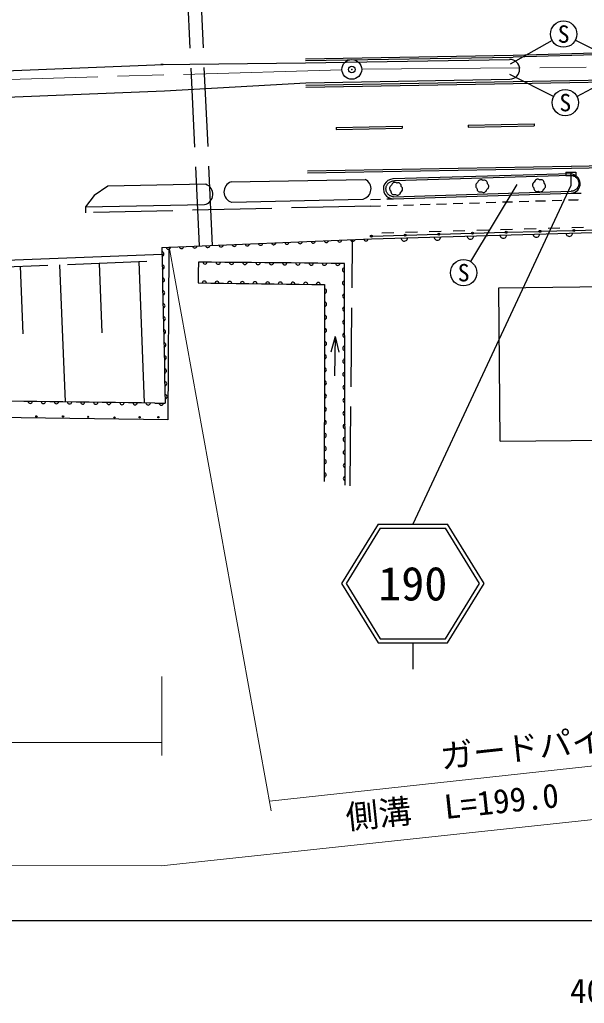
# Model space of a CAD drawing. Units: millimetres, scale not verified. Extents: x 40000 to 680000, y 20000 to 380000.
# Drawn here: x 423018 to 465806, y 198715 to 273312 of the extents above; entities that cross this region are included whole.
import ezdxf
from ezdxf.enums import TextEntityAlignment as Align

# ---------------------------------------------------------------- set-up
doc = ezdxf.new("R2010")
doc.units = ezdxf.units.MM
doc.header["$LTSCALE"] = 1000
doc.header["$PDMODE"] = 32
doc.header["$PDSIZE"] = 500
doc.linetypes.add('CHAIN', pattern=[18.5, 12, -1.5, 3.5, -1.5])
doc.linetypes.add('DASHED', pattern=[7.5, 6, -1.5])
for name, color, linetype, lineweight in [('M-BGD', 7, 'Continuous', 25), ('M-BGD-EXST', 7, 'Continuous', 25), ('M-BMK', 2, 'CHAIN', 13), ('M-BMK-SRVR', 3, 'Continuous', 25), ('M-STR-HTXT', 7, 'Continuous', 13), ('M-STR-STRC', 7, 'Continuous', 25), ('M-STR-STRD', 7, 'Continuous', 25), ('M-TTL-BAND', 7, 'Continuous', 25)]:
    doc.layers.add(name, color=color, linetype=linetype, lineweight=lineweight)
doc.layers.add('M-OTRS', color=6, linetype='Continuous')
doc.styles.add('ＭＳ ゴシック', font='')
doc.styles.get('ＭＳ ゴシック').set_extended_font_data('MS Gothic')

msp = doc.modelspace()

# ---------------------------------------------------------------- linework, layer by layer
at = {"layer": 'M-BGD', "linetype": 'DASHED'}
for p, q in [((436641, 256157), (435258, 285727)), ((437641, 256198), (436260, 285709)), ((427996, 259129), (428013, 258668)), ((449615, 259179), (428013, 258668)), ((448059, 237971), (448241, 256637)), ((396669, 253570), (433827, 255039)), ((448224, 254871), (448224, 254871))]:
    msp.add_line(p, q, dxfattribs=at)
at = {"layer": 'M-BGD'}
for p, q in [((433724, 269918), (444676, 270029)), ((439042, 261021), (449205, 261197)), ((464767, 261613), (451302, 261234)), ((464725, 261499), (451425, 261081)), ((464725, 261499), (464775, 261503)), ((464775, 261503), (464825, 261501)), ((464825, 261501), (464874, 261496)), ((464874, 261496), (464924, 261486)), ((464924, 261486), (464972, 261473)), ((464972, 261473), (465019, 261454)), ((465019, 261454), (465064, 261433)), ((465064, 261433), (465107, 261409)), ((465107, 261409), (465148, 261380)), ((465148, 261380), (465186, 261348)), ((465186, 261348), (465223, 261313)), ((465223, 261313), (465256, 261275)), ((465256, 261275), (465284, 261235)), ((465284, 261235), (465311, 261193)), ((465311, 261193), (465333, 261148)), ((465333, 261148), (465352, 261102)), ((465352, 261102), (465367, 261054)), ((450774, 260508), (450778, 260557)), ((450774, 260457), (450774, 260508)), ((450778, 260408), (450774, 260457)), ((450778, 260557), (450786, 260607)), ((450786, 260358), (450778, 260408)), ((450786, 260607), (450799, 260655)), ((450799, 260310), (450786, 260358)), ((450799, 260655), (450815, 260703)), ((450815, 260703), (450835, 260748)), ((450835, 260748), (450859, 260792)), ((450859, 260792), (450886, 260834)), ((450886, 260834), (450918, 260872)), ((450918, 260872), (450951, 260909)), ((450951, 260909), (450989, 260943)), ((450989, 260943), (451029, 260974)), ((451029, 260974), (451070, 261001)), ((451070, 261001), (451114, 261024)), ((451114, 261024), (451160, 261044)), ((451160, 261044), (451208, 261060)), ((451208, 261060), (451256, 261071)), ((451256, 261071), (451306, 261079)), ((451306, 261079), (451355, 261083)), ((451355, 261083), (451406, 261082)), ((451406, 261082), (451425, 261081)), ((465031, 260348), (464985, 260329)), ((465076, 260371), (465031, 260348)), ((465119, 260397), (465076, 260371)), ((465159, 260426), (465119, 260397)), ((465197, 260458), (465159, 260426)), ((465232, 260495), (465197, 260458)), ((465263, 260533), (465232, 260495)), ((465293, 260574), (465263, 260533)), ((465318, 260617), (465293, 260574)), ((465339, 260662), (465318, 260617)), ((465356, 260709), (465339, 260662)), ((465371, 260757), (465356, 260709)), ((465367, 261054), (465378, 261005)), ((465380, 260805), (465371, 260757)), ((465378, 261005), (465385, 260955)), ((465386, 260856), (465380, 260805)), ((465385, 260955), (465387, 260906)), ((465387, 260906), (465386, 260856)), ((439091, 259471), (449034, 259710)), ((449603, 259679), (450353, 259702)), ((450815, 260263), (450799, 260310)), ((450836, 260217), (450815, 260263)), ((450859, 260173), (450836, 260217)), ((450853, 259717), (451357, 259733)), ((450887, 260132), (450859, 260173)), ((450917, 260092), (450887, 260132)), ((450952, 260055), (450917, 260092)), ((450989, 260022), (450952, 260055)), ((451028, 259991), (450989, 260022)), ((451070, 259965), (451028, 259991)), ((451115, 259941), (451070, 259965)), ((451160, 259921), (451115, 259941)), ((451208, 259906), (451160, 259921)), ((451256, 259894), (451208, 259906)), ((451306, 259885), (451256, 259894)), ((451355, 259882), (451306, 259885)), ((451355, 259882), (464816, 260296)), ((451357, 259733), (464819, 260146)), ((463358, 259601), (464108, 259624)), ((464608, 259639), (465305, 259660)), ((464839, 260297), (464816, 260296)), ((464819, 260146), (465291, 260160)), ((464888, 260304), (464839, 260297)), ((464938, 260314), (464888, 260304)), ((464985, 260329), (464938, 260314)), ((465291, 260160), (465568, 260167)), ((465305, 259660), (465357, 259662)), ((449615, 259179), (450364, 259202)), ((450864, 259217), (451614, 259240)), ((452113, 259256), (452863, 259279)), ((453363, 259294), (454113, 259317)), ((454612, 259332), (455362, 259355)), ((455862, 259371), (456611, 259394)), ((457111, 259409), (457861, 259432)), ((458361, 259447), (459110, 259470)), ((459610, 259486), (460360, 259509)), ((460859, 259524), (461609, 259547)), ((462109, 259562), (462858, 259585)), ((460358, 257405), (459458, 257379)), ((462157, 257456), (461257, 257431)), ((463956, 257508), (463056, 257482)), ((465755, 257560), (464856, 257534)), ((465078, 257335), (467484, 257404)), ((433787, 256038), (449672, 256696)), ((449672, 256696), (466440, 257180)), ((449742, 256898), (452148, 256966)), ((451361, 257145), (450462, 257119)), ((453161, 257197), (452261, 257171)), ((452298, 256971), (454704, 257039)), ((454960, 257249), (454060, 257223)), ((454854, 257044), (457260, 257112)), ((456759, 257301), (455859, 257275)), ((457410, 257117), (459816, 257185)), ((458558, 257353), (457659, 257327)), ((459966, 257190), (462372, 257258)), ((462522, 257262), (464928, 257331)), ((433787, 256038), (433809, 255054)), ((396650, 254070), (433807, 255539)), ((423046, 254613), (423249, 249487)), ((426044, 254732), (426456, 244322)), ((429042, 254850), (429251, 249566)), ((432039, 254969), (432463, 244242)), ((433809, 255054), (433830, 254069)), ((436560, 254928), (436548, 254136)), ((437566, 254918), (436560, 254928)), ((438572, 254909), (437566, 254918)), ((439577, 254899), (438572, 254909)), ((440583, 254889), (439577, 254899)), ((441589, 254879), (440583, 254889)), ((442595, 254870), (441589, 254879)), ((443601, 254860), (442595, 254870)), ((444607, 254850), (443601, 254860)), ((445612, 254840), (444607, 254850)), ((446618, 254831), (445612, 254840)), ((447624, 254821), (446618, 254831)), ((447628, 253833), (447624, 254821)), ((433830, 254069), (433852, 253084)), ((436548, 254136), (436536, 253344)), ((447632, 252844), (447628, 253833)), ((433852, 253084), (433874, 252099)), ((436536, 253344), (437495, 253332)), ((437495, 253332), (438454, 253320)), ((438454, 253320), (439413, 253308)), ((439413, 253308), (440373, 253296)), ((440373, 253296), (441332, 253285)), ((441332, 253285), (442291, 253273)), ((442291, 253273), (443250, 253261)), ((443250, 253261), (444209, 253249)), ((444209, 253249), (445168, 253237)), ((445168, 253237), (446127, 253225)), ((446127, 253225), (446125, 252230)), ((459316, 252986), (502421, 253408)), ((459430, 241354), (459316, 252986)), ((446125, 252230), (446123, 251235)), ((447636, 251856), (447632, 252844)), ((433874, 252099), (433895, 251114)), ((447639, 250868), (447636, 251856)), ((433895, 251114), (433917, 250130)), ((446123, 251235), (446121, 250240)), ((447643, 249879), (447639, 250868)), ((433917, 250130), (433939, 249145)), ((446121, 250240), (446119, 249245)), ((446119, 249245), (446117, 248249)), ((446923, 249294), (446603, 248099)), ((446923, 249294), (446873, 246294)), ((446923, 249294), (447203, 248089)), ((447647, 248891), (447643, 249879)), ((433939, 249145), (433960, 248160)), ((447651, 247903), (447647, 248891)), ((433960, 248160), (433982, 247175)), ((446117, 248249), (446115, 247254)), ((447655, 246914), (447651, 247903)), ((433982, 247175), (434004, 246190)), ((446115, 247254), (446113, 246259)), ((434004, 246190), (434025, 245206)), ((446113, 246259), (446110, 245264)), ((447659, 245926), (447655, 246914)), ((447663, 244938), (447659, 245926)), ((434025, 245206), (434047, 244221)), ((446110, 245264), (446108, 244269)), ((447666, 243949), (447663, 244938)), ((423321, 244363), (422328, 244377)), ((424314, 244350), (423321, 244363)), ((425307, 244337), (424314, 244350)), ((426300, 244324), (425307, 244337)), ((427293, 244311), (426300, 244324)), ((428286, 244297), (427293, 244311)), ((429279, 244284), (428286, 244297)), ((430272, 244271), (429279, 244284)), ((431265, 244258), (430272, 244271)), ((432258, 244245), (431265, 244258)), ((433251, 244231), (432258, 244245)), ((433251, 244231), (434047, 244221)), ((446108, 244269), (446106, 243274)), ((447670, 242961), (447666, 243949)), ((446106, 243274), (446104, 242279)), ((447674, 241973), (447670, 242961)), ((446104, 242279), (446102, 241284)), ((447678, 240984), (447674, 241973)), ((459430, 241354), (502535, 241776)), ((446102, 241284), (446100, 240288)), ((447682, 239996), (447678, 240984)), ((446100, 240288), (446098, 239293)), ((447686, 239008), (447682, 239996)), ((446098, 239293), (446096, 238298)), ((447689, 238019), (447686, 239008))]:
    msp.add_line(p, q, dxfattribs=at)
for points in [[(132191, 257092), (143015, 255733), (151064, 255218), (159609, 255068), (176313, 255262), (203963, 256733), (248499, 259582), (292024, 262433), (325309, 264483), (359759, 266393), (397929, 268483), (433901, 269925), (433725, 269918)], [(131941, 254995), (142837, 253740), (150983, 253219), (159603, 253067), (176378, 253263), (204080, 254736), (248628, 257586), (292151, 260437), (325426, 262486), (359869, 264396), (398024, 266486), (433981, 267927), (444702, 268529)], [(437112, 260827), (429694, 260678), (428661, 259973), (427996, 259129), (437013, 259288)], [(434324, 255904), (434256, 242977), (397134, 243462), (395782, 243757), (395899, 254541)]]:
    msp.add_lwpolyline(points, dxfattribs=at)
for centre, radius in [((465003, 257333), 75), ((465003, 257333), 60), ((465003, 257333), 50), ((465003, 257333), 50), ((465003, 257333), 50), ((465003, 257333), 50), ((449667, 256896), 75), ((449667, 256896), 60), ((449667, 256896), 50), ((449667, 256896), 50), ((449667, 256896), 50), ((449667, 256896), 50), ((452223, 256969), 75), ((452223, 256969), 60), ((452223, 256969), 50), ((452223, 256969), 50), ((452223, 256969), 50), ((452223, 256969), 50), ((454779, 257042), 75), ((454779, 257042), 60), ((454779, 257042), 50), ((454779, 257042), 50), ((454779, 257042), 50), ((454779, 257042), 50), ((457335, 257114), 75), ((457335, 257114), 60), ((457335, 257114), 50), ((457335, 257114), 50), ((457335, 257114), 50), ((457335, 257114), 50), ((459891, 257187), 75), ((459891, 257187), 60), ((459891, 257187), 50), ((459891, 257187), 50), ((459891, 257187), 50), ((459891, 257187), 50), ((462447, 257260), 75), ((462447, 257260), 60), ((462447, 257260), 50), ((462447, 257260), 50), ((462447, 257260), 50), ((462447, 257260), 50), ((424286, 243225), 50), ((426307, 243225), 50), ((428206, 243191), 50), ((432103, 243158), 50), ((433528, 243158), 50), ((430204, 243136), 50)]:
    msp.add_circle(centre, radius, dxfattribs=at)
for centre, radius, start, end in [((448845, 260485), 798, 283.76051, 63.13609), ((451327, 260483), 751, 91.93418, 272.27918), ((457971, 260924), 250, 53.38684, 173.69728), ((458219, 260895), 250, 353.54206, 113.54206), ((462273, 260957), 250, 53.38684, 173.69728), ((462521, 260929), 250, 353.54206, 113.54206), ((464755, 260878), 735, 274.99548, 89.01318), ((436862, 260070), 797, 280.94087, 71.67643), ((439315, 260250), 818, 109.44326, 252.39007), ((451292, 260521), 250, 113.55317, 233.60441), ((451440, 260722), 250, 53.38684, 173.69728), ((451689, 260694), 250, 353.54206, 113.54206), ((451789, 260464), 250, 293.55317, 53.60441), ((457822, 260722), 250, 113.55317, 233.60441), ((457922, 260493), 250, 173.54206, 293.54206), ((458171, 260465), 250, 233.47971, 353.53095), ((458319, 260666), 250, 293.55317, 53.60441), ((462124, 260756), 250, 113.55317, 233.60441), ((462224, 260526), 250, 173.54206, 293.54206), ((462473, 260498), 250, 233.47971, 353.53095), ((462621, 260699), 250, 293.55317, 53.60441), ((451392, 260291), 250, 173.54206, 293.54206), ((451640, 260263), 250, 233.47971, 353.53095), ((448260, 256655), 167, 188.3418, 356.40246), ((449258, 256697), 167, 188.34031, 356.40059), ((452171, 256768), 250, 181.652, 1.652), ((454670, 256840), 250, 181.652, 1.652), ((457169, 256912), 250, 181.652, 1.652), ((459668, 256985), 250, 181.652, 1.652), ((462167, 257057), 250, 181.652, 1.652), ((464666, 257129), 250, 181.652, 1.652), ((434285, 256076), 167, 188.34031, 356.40059), ((435284, 256118), 167, 188.34397, 356.40037), ((436282, 256159), 167, 188.34017, 356.40417), ((437280, 256200), 167, 188.34031, 356.40059), ((438278, 256242), 167, 188.34568, 356.39858), ((439276, 256283), 167, 188.34017, 356.40417), ((440274, 256325), 167, 188.34203, 356.3988), ((441273, 256366), 167, 188.34397, 356.40037), ((442271, 256407), 167, 188.3418, 356.40246), ((443269, 256449), 167, 188.34031, 356.40059), ((444267, 256490), 167, 188.3456, 356.39866), ((445265, 256531), 167, 188.34017, 356.40417), ((446264, 256573), 167, 188.34194, 356.39888), ((447262, 256614), 167, 188.34397, 356.40037), ((433783, 255546), 165, 276.42408, 86.09585), ((433805, 254561), 165, 276.42416, 86.09577), ((437063, 254942), 169, 185.80739, 353.08528), ((438069, 254932), 169, 185.8038, 353.08545), ((439075, 254922), 169, 185.8038, 353.08545), ((440081, 254913), 169, 185.8038, 353.08545), ((441086, 254903), 169, 185.8038, 353.08545), ((442092, 254893), 169, 185.8059, 353.08332), ((443098, 254883), 169, 185.80207, 353.08715), ((444104, 254874), 169, 185.80566, 353.08698), ((445110, 254864), 169, 185.80207, 353.08715), ((446115, 254854), 169, 185.80207, 353.08715), ((447121, 254844), 169, 185.80207, 353.08715), ((447641, 254327), 165, 95.58008, 264.86514), ((433826, 253576), 165, 276.42788, 86.09205), ((437016, 253328), 160, 2.93586, 175.64122), ((437975, 253316), 160, 2.93586, 175.64122), ((438934, 253304), 160, 2.93586, 175.64122), ((439893, 253292), 160, 2.93586, 175.64122), ((440852, 253280), 160, 2.93586, 175.64122), ((441811, 253268), 160, 2.93586, 175.64122), ((442770, 253256), 160, 2.93765, 175.63948), ((443729, 253245), 160, 2.93765, 175.63948), ((444689, 253233), 160, 2.93765, 175.63948), ((445648, 253221), 160, 2.93765, 175.63948), ((446110, 252727), 167, 275.6228, 84.13193), ((447645, 253338), 165, 95.58201, 264.8667), ((433848, 252591), 165, 276.42796, 86.09197), ((447649, 252350), 165, 95.57836, 264.86687), ((433870, 251606), 165, 276.42788, 86.09205), ((446107, 251732), 167, 275.6247, 84.13347), ((447653, 251362), 165, 95.57836, 264.86687), ((433891, 250622), 165, 276.42416, 86.09577), ((446105, 250737), 167, 275.62488, 84.12984), ((446103, 249742), 167, 275.62281, 84.13192), ((447657, 250373), 165, 95.58199, 264.86671), ((433913, 249637), 165, 276.42416, 86.09577), ((447661, 249385), 165, 95.57835, 264.86688), ((433935, 248652), 165, 276.42622, 86.09378), ((446101, 248747), 167, 275.6247, 84.13347), ((447664, 248397), 165, 95.57835, 264.86688), ((433956, 247667), 165, 276.42796, 86.09197), ((446099, 247752), 167, 275.6247, 84.13347), ((446097, 246757), 167, 275.62661, 84.12812), ((447668, 247408), 165, 95.57819, 264.87052), ((433978, 246682), 165, 276.42622, 86.09378), ((447672, 246420), 165, 95.58201, 264.8667), ((434000, 245698), 165, 276.42416, 86.09577), ((446095, 245762), 167, 275.6228, 84.13193), ((447676, 245432), 165, 95.57836, 264.86687), ((434021, 244713), 165, 276.42408, 86.09585), ((446093, 244767), 167, 275.6247, 84.13347), ((423818, 244373), 166, 184.86563, 353.61114), ((424811, 244360), 166, 184.86583, 353.60749), ((425804, 244347), 166, 184.8674, 353.60941), ((426797, 244333), 166, 184.86563, 353.61114), ((427790, 244320), 166, 184.86943, 353.60734), ((428783, 244307), 166, 184.86583, 353.60749), ((429776, 244294), 166, 184.8674, 353.60941), ((430769, 244281), 166, 184.86563, 353.61114), ((431762, 244267), 166, 184.86583, 353.60749), ((432755, 244254), 166, 184.86563, 353.61114), ((433748, 244241), 166, 184.8674, 353.60941), ((446091, 243771), 167, 275.62661, 84.12812), ((447680, 244444), 165, 95.57821, 264.8705), ((447684, 243455), 165, 95.58201, 264.8667), ((446088, 242776), 167, 275.62661, 84.12812), ((447688, 242467), 165, 95.57835, 264.86688), ((446086, 241781), 167, 275.62108, 84.13364), ((446084, 240786), 167, 275.6247, 84.13347), ((447691, 241479), 165, 95.57835, 264.86688), ((447695, 240490), 165, 95.58199, 264.86671), ((446082, 239791), 167, 275.62661, 84.12812), ((447699, 239502), 165, 95.58008, 264.86514), ((446080, 238796), 167, 275.62108, 84.13364), ((447703, 238514), 165, 95.57836, 264.86687)]:
    msp.add_arc(centre, radius, start, end, dxfattribs=at)
at = {"layer": 'M-BGD-EXST'}
for p, q in [((463368, 271729), (460178, 269932)), ((465130, 271766), (468551, 270023)), ((465248, 267492), (468703, 269331)), ((463474, 267474), (460156, 269157)), ((464415, 261747), (465165, 261747)), ((464415, 261747), (464415, 261497)), ((464415, 261497), (465165, 261497)), ((464790, 261747), (464790, 260747)), ((465165, 261747), (465165, 261497)), ((460686, 260801), (457178, 254980))]:
    msp.add_line(p, q, dxfattribs=at)
for centre in [(464239, 272220), (464366, 267022), (456662, 254124)]:
    msp.add_circle(centre, 1000, dxfattribs=at)
at = {"layer": 'M-BMK'}
for p, q in [((448935, 269546), (547431, 270439)), ((447435, 269517), (411181, 268454))]:
    msp.add_line(p, q, dxfattribs=at)
at = {"layer": 'M-BMK-SRVR'}
msp.add_circle((448185, 269539), 750, dxfattribs=at)
at = {"layer": 'M-OTRS'}
msp.add_point((448185, 269539), dxfattribs=at)
at = {"layer": 'M-STR-HTXT'}
for p, q in [((442087, 213311), (434340, 256079)), ((433787, 223505), (433787, 217505)), ((503518, 220746), (441952, 214056)), ((433729, 209153), (522950, 218707)), ((348636, 218505), (433787, 218505)), ((433729, 209153), (350709, 209258))]:
    msp.add_line(p, q, dxfattribs=at)
at = {"layer": 'M-STR-STRC'}
for p, q in [((460405, 270629), (467895, 270835)), ((444671, 270354), (460405, 270629)), ((444673, 270204), (460408, 270479)), ((467899, 270685), (460408, 270479)), ((444705, 268354), (464702, 268704)), ((444708, 268204), (464706, 268554)), ((464703, 268704), (468770, 268785)), ((464706, 268554), (468773, 268635)), ((447008, 265141), (447010, 264991)), ((447009, 265141), (452007, 265229)), ((447011, 264991), (452009, 265079)), ((452007, 265229), (452009, 265079)), ((457006, 265316), (462006, 265403)), ((457006, 265316), (457009, 265166)), ((457009, 265166), (462009, 265253)), ((462006, 265403), (462009, 265253)), ((444820, 261855), (464816, 262205)), ((444823, 261706), (464819, 262055)), ((464832, 262205), (468899, 262286)), ((464835, 262055), (468902, 262137)), ((464790, 260747), (452808, 235048)), ((450172, 235048), (447408, 230548)), ((450172, 235048), (455444, 235048)), ((458208, 230548), (455444, 235048)), ((450340, 234748), (447760, 230548)), ((450340, 234748), (455277, 234748)), ((457856, 230548), (455277, 234748)), ((447408, 230548), (450172, 226048)), ((447760, 230548), (450340, 226348)), ((455277, 226348), (457856, 230548)), ((455444, 226048), (458208, 230548)), ((450172, 226048), (455444, 226048)), ((450340, 226348), (455277, 226348)), ((452808, 226048), (452808, 224048))]:
    msp.add_line(p, q, dxfattribs=at)
at = {"layer": 'M-STR-STRD'}
for p, q in [((444676, 270029), (460140, 270300)), ((444702, 268529), (460166, 268800))]:
    msp.add_line(p, q, dxfattribs=at)
msp.add_arc((460153, 269550), 750, 271.00156, 91.00156, dxfattribs=at)
at = {"layer": 'M-TTL-BAND'}
msp.add_line((40000, 205000), (579000, 205000), dxfattribs=at)

# ---------------------------------------------------------------- texts
at = {"layer": 'M-BGD-EXST', "style": 'ＭＳ ゴシック'}
for p in [(464239, 272220), (464366, 267022), (456662, 254124)]:
    msp.add_text('S', height=1320, dxfattribs=at).set_placement(p, align=Align.MIDDLE_CENTER)
at = {"layer": 'M-STR-HTXT', "style": 'ＭＳ ゴシック'}
for s, rotation, p in [('ガードパイプ L=69.0', 6.199, (466685, 218705)), ('側溝\u3000L=199.0', 6.01, (455794, 213666))]:
    msp.add_text(s, height=1833, rotation=rotation, dxfattribs=at).set_placement(p, align=Align.MIDDLE_CENTER)
at = {"layer": 'M-STR-STRC', "style": 'ＭＳ ゴシック'}
msp.add_text('190', height=2566, dxfattribs=at).set_placement((452808, 230548), align=Align.MIDDLE_CENTER)
at = {"layer": 'M-TTL-BAND', "style": 'ＭＳ ゴシック'}
msp.add_text('400.0', height=1833, dxfattribs=at).set_placement((467844, 198195), align=Align.BOTTOM_CENTER)

doc.saveas('drawing.dxf')
